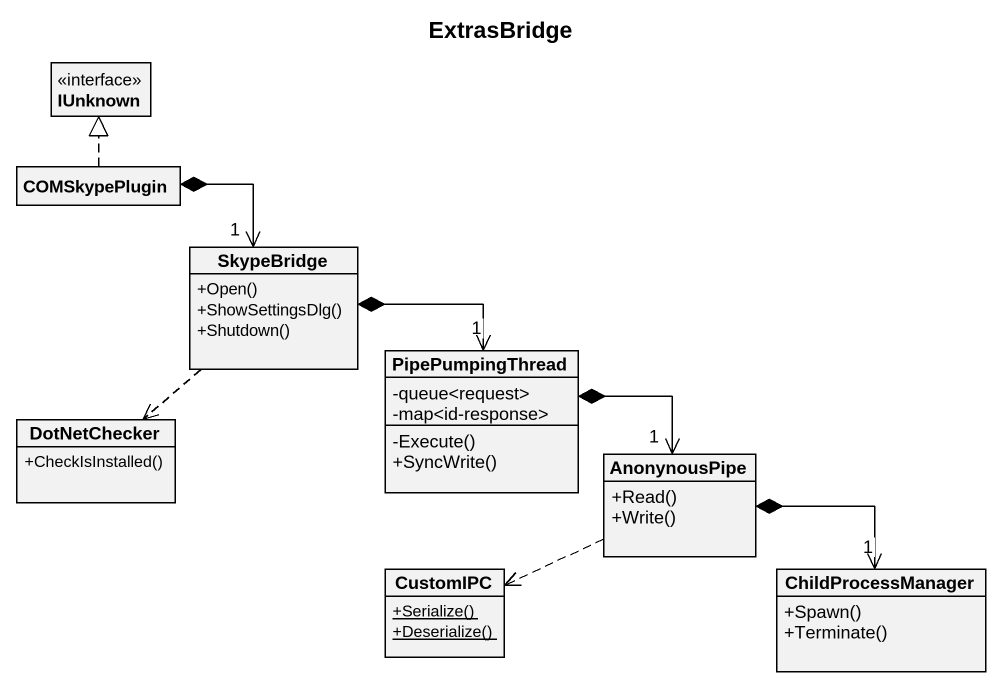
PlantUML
@startuml
title ExtrasBridge
hide circle
hide empty members
skinparam classAttributeIconSize 0
interface IUnknown
class COMSkypePlugin
class SkypeBridge {
  +Open()
  +ShowSettingsDlg()
  +Shutdown()
}
class PipePumpingThread {
  -queue<request>
  -map<id-response>
  -Execute()
  +SyncWrite()
}
class DotNetChecker {
  +CheckIsInstalled()
}
class AnonynousPipe {
  +Read()
  +Write()
}
class CustomIPC {
  {static} +Serialize()
  {static} +Deserialize()
}
class ChildProcessManager {
  +Spawn()
  +Terminate()
}
COMSkypePlugin .up.|> IUnknown
COMSkypePlugin *--> "1" SkypeBridge
SkypeBridge *-right-> "1" PipePumpingThread
SkypeBridge ..> DotNetChecker
PipePumpingThread *-right-> "1" AnonynousPipe
AnonynousPipe .left.> CustomIPC
AnonynousPipe *-right-> "1" ChildProcessManager
@enduml
